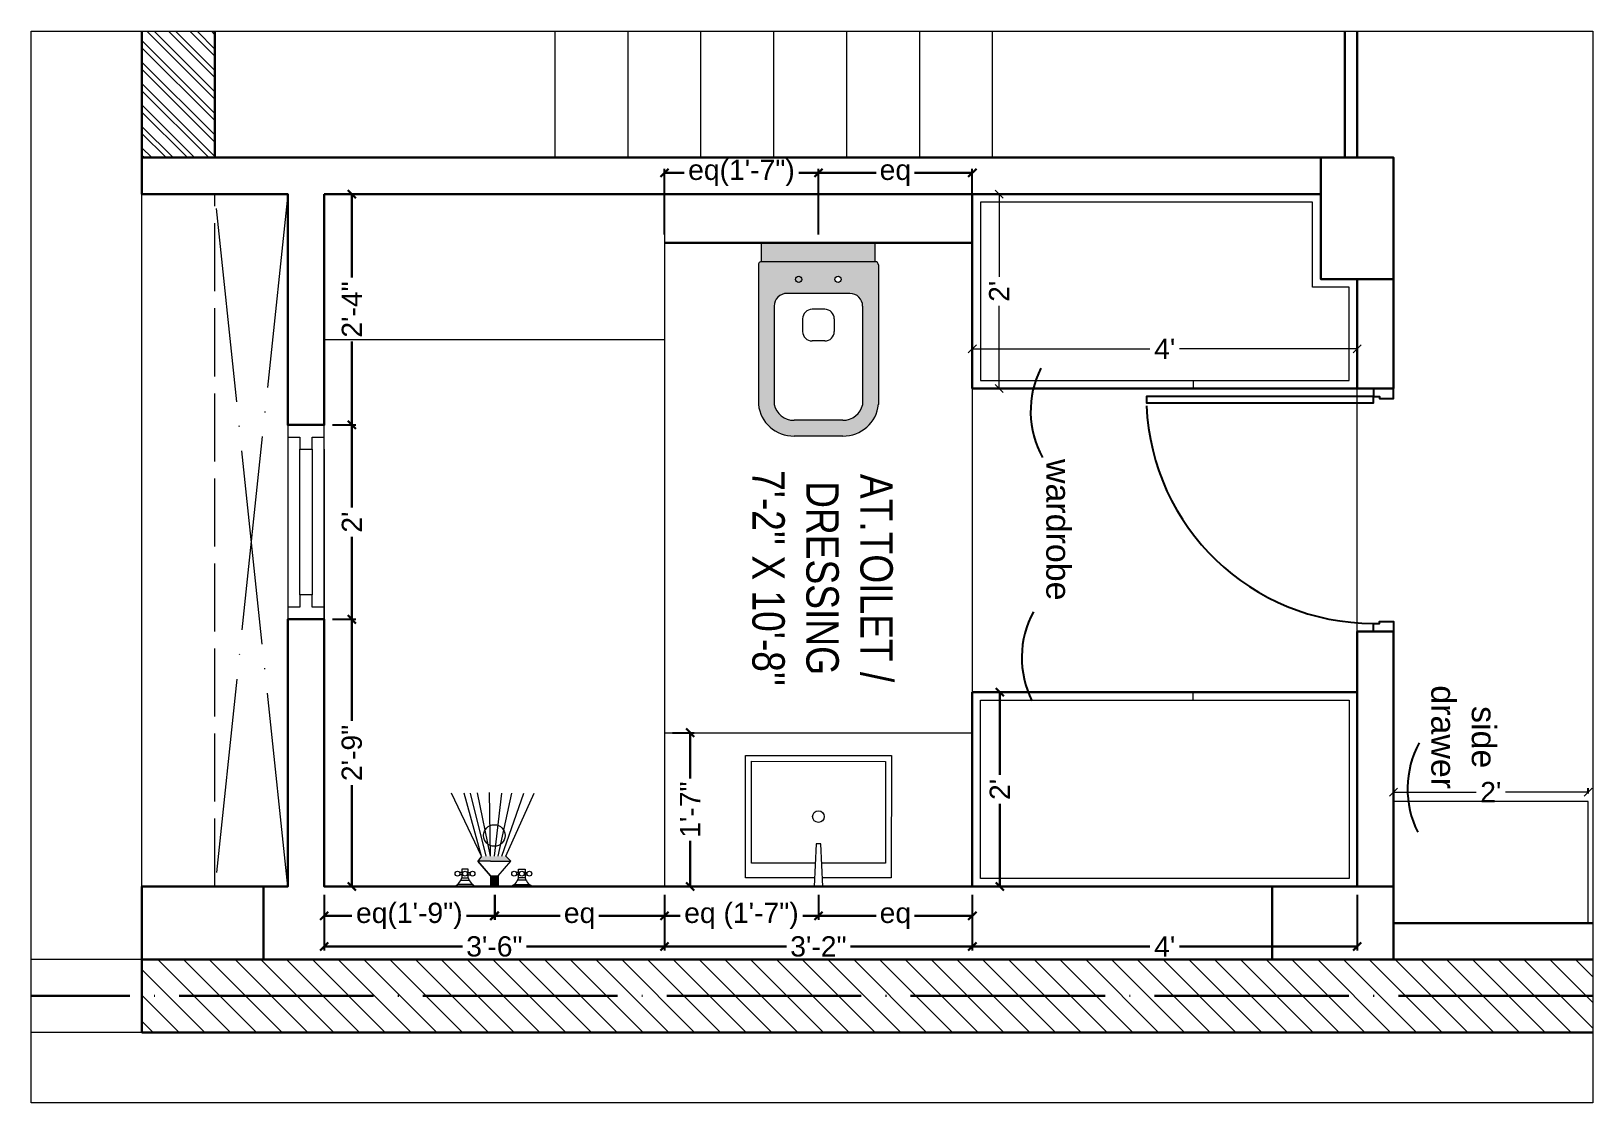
# Model space of a CAD drawing. Header units: millimetres. Extents: x 56222 to 3066687, y -650199 to -121287.
# Drawn here: x 146648.2 to 146840.9, y -177335 to -177202.7 of the extents above; entities that cross this region are included whole.
import ezdxf

# ---------------------------------------------------------------- set-up
doc = ezdxf.new("R2010")
doc.units = ezdxf.units.MM
doc.header["$MEASUREMENT"] = 0
doc.header["$PDMODE"] = 35
doc.linetypes.add('ACAD_ISO02W100', pattern=[15, 12, -3])
doc.linetypes.add('ACAD_ISO04W100', pattern=[30, 24, -3, 0, -3])
doc.layers.get('Defpoints').update_dxf_attribs({"color": 220})
doc.layers.add('AR DOOR', color=40, linetype='Continuous')
doc.layers.add('AR ELE-5', color=134, linetype='Continuous')
for name, color, linetype, lineweight in [('COLUMN', 1, 'Continuous', 30), ('dim05', 1, 'Continuous', 13), ('ELEVATION ( HATCH )', 251, 'Continuous', 9), ('FIRST FLOOR ( TEXT )', 7, 'Continuous', 9), ('FURNITURE', 32, 'Continuous', 9), ('GROUND FLOOR', 7, 'Continuous', 9), ('GROUND FLOOR  ( HATCH )', 251, 'Continuous', 9), ('GROUND FLOOR  ( PLINE )', 251, 'Continuous', 30), ('GROUND FLOOR ( STAIR )', 251, 'Continuous', 9), ('Labelling', 1, 'Continuous', 25), ('SECOND FLOOR ( DW_RAIL )', 7, 'Continuous', 9), ('UTILITY', 48, 'Continuous', 9), ('wall', 7, 'Continuous', 30), ('X_PLOT', 1, 'Continuous', 9)]:
    doc.layers.add(name, color=color, linetype=linetype, lineweight=lineweight)
doc.styles.add('Arial', font='arial.ttf')
doc.styles.add('KATHA', font='swissc.ttf')
doc.styles.get("Standard").update_dxf_attribs({"font": 'arial.ttf', "height": 6})
doc.styles.add('style4', font='ARIALN.TTF')
doc.dimstyles.new('ISO-25', dxfattribs={"dimtxt": 2.5, "dimasz": 1, "dimexe": 0.5, "dimexo": 1, "dimtad": 0, "dimdec": 1, "dimlunit": 4, "dimtxsty": 'Standard', "dimblk": 'OBLIQUE', "dimcen": 2.5, "dimclrd": 1, "dimclre": 1, "dimclrt": 5, "dimadec": 0, "dimazin": 0, "dimtfac": 1, "dimtdec": 1, "dimtmove": 0, "dimatfit": 3, "dimfxl": 1, "dimlwd": -1, "dimarcsym": 0})

# ---------------------------------------------------------------- blocks, each defined once
blk = doc.blocks.new('_Oblique')
at = {"layer": 'wall', "color": 0, "lineweight": -2}
blk.add_line((-0.5, -0.5), (0.5, 0.5), dxfattribs=at)
blk = doc.blocks.new('*D781')
at = {"layer": 'Defpoints', "color": 0, "transparency": 16777216}
for p in [(146816.33, -177296.67), (146816.33, -177297.84), (146840.34, -177297.84)]:
    blk.add_point(p, dxfattribs=at)
at = {"layer": 'dim05', "color": 1, "linetype": 'Continuous', "lineweight": -2, "transparency": 16777216}
for p, q in [((146816.33, -177296.84), (146816.33, -177296.17)), ((146840.34, -177296.84), (146840.34, -177296.17))]:
    blk.add_line(p, q, dxfattribs=at)
at = {"layer": 'dim05', "color": 1, "linetype": 'Continuous', "transparency": 16777216}
for p, q in [((146816.33, -177296.67), (146826.54, -177296.67)), ((146840.34, -177296.67), (146830.13, -177296.67))]:
    blk.add_line(p, q, dxfattribs=at)
at = {"layer": 'dim05', "color": 1, "transparency": 16777216, "rotation": 180}
blk.add_blockref('_Oblique', (146816.33, -177296.67), dxfattribs=at)
at = {"layer": 'dim05', "color": 1, "transparency": 16777216}
blk.add_blockref('_Oblique', (146840.34, -177296.67), dxfattribs=at)
at = {"layer": 'dim05', "color": 5, "lineweight": 25, "transparency": 16777216, "insert": (146828.33, -177296.67), "char_height": 2.5, "attachment_point": 5, "style": 'Arial'}
blk.add_mtext("2'", dxfattribs=at)
blk = doc.blocks.new('A$C3EC62B37')
at = {"layer": 'FURNITURE', "lineweight": 30, "ltscale": 0.25, "true_color": 0xffffff}
h = blk.add_hatch(color=7, dxfattribs=at)
h.dxf.hatch_style = 1
h.paths.add_polyline_path([(-12.22, 0), (-12.22, 2.35), (-26.26, 2.35), (-26.26, 0)])
h.paths.add_polyline_path([(-26.26, 2.35), (-12.22, 2.35, 0.414214), (-11.83, 2.74), (-11.83, 19.96, 0.388639), (-16.24, 23.87), (-22.38, 23.87, 0.379499), (-26.65, 19.96), (-26.65, 2.74, 0.414214)])
h.paths.add_polyline_path([(-15.35, 6.26), (-23.13, 6.26, -0.414214), (-24.7, 7.83), (-24.7, 19.96, -0.349567), (-22.37, 21.91), (-16.24, 21.91, -0.364948), (-13.78, 19.96), (-13.78, 7.83, -0.414214)], flags=16)
h.paths.add_polyline_path([(-18.46, 8.22), (-20.02, 8.22, -0.414214), (-21.2, 9.39), (-21.2, 10.96, -0.414214), (-20.02, 12.13), (-18.46, 12.13, -0.414214), (-17.28, 10.96), (-17.28, 9.39, -0.414214)], flags=0)
h.paths.add_polyline_path([(-22.06, 4.53, -1), (-21.27, 4.53, -1)], flags=16)
at = {"layer": 'FURNITURE', "color": 0, "linetype": 'ByBlock', "lineweight": -2}
for p, q in [((-22.24, 23.87), (-16.24, 23.87)), ((-22.24, 21.91), (-16.24, 21.91)), ((-26.65, 2.74), (-26.65, 19.96)), ((-24.7, 7.83), (-24.7, 19.96)), ((-13.78, 7.83), (-13.78, 19.96)), ((-11.83, 2.74), (-11.83, 19.96)), ((-20.02, 12.13), (-18.46, 12.13)), ((-21.2, 9.39), (-21.2, 10.96)), ((-17.28, 9.39), (-17.28, 10.96)), ((-20.02, 8.22), (-18.46, 8.22)), ((-23.13, 6.26), (-15.35, 6.26)), ((-26.26, 2.35), (-12.22, 2.35)), ((-26.26, 2.35), (-26.26, 0)), ((-12.22, 2.35), (-12.22, 0)), ((-26.26, 0), (-12.22, 0)), ((-26.26, 0), (-12.22, 0))]:
    blk.add_line(p, q, dxfattribs=at)
for centre in [(-21.66, 4.53), (-16.81, 4.53)]:
    blk.add_circle(centre, 0.391, dxfattribs=at)
for centre, radius, start, end in [((-22.31, 19.5), 4.37, 89.0873, 174.0395), ((-16.17, 19.5), 4.37, 5.9605, 90.9127), ((-22.31, 19.48), 2.44, 88.437, 168.6348), ((-16.17, 19.48), 2.44, 11.3652, 91.563), ((-20.02, 10.96), 1.17, 90, 180), ((-18.46, 10.96), 1.17, 0, 90), ((-23.13, 7.83), 1.57, 180, 270), ((-20.02, 9.39), 1.17, 180, 270), ((-18.46, 9.39), 1.17, 270, 0), ((-15.35, 7.83), 1.57, 270, 0), ((-26.26, 2.74), 0.391, 180, 270), ((-12.22, 2.74), 0.391, 270, 0)]:
    blk.add_arc(centre, radius, start, end, dxfattribs=at)
blk = doc.blocks.new('*U262')
for points in [[(-40, 0), (0, 0), (0, 30), (10, 30), (10, 100), (-40, 100)], [(1160, 0), (1120, 0), (1120, 30), (1110, 30), (1110, 100), (1160, 100)], [(0, 0), (0, -1120), (30, -1120), (30, 0)]]:
    blk.add_lwpolyline(points, close=True)
at = {"layer": 'AR ELE-5', "linetype": 'ByBlock', "ltscale": 15}
blk.add_arc((-1.6, 0.7), 1121.6, 272.37301, 359.96526, dxfattribs=at)
blk = doc.blocks.new('*D782')
at = {"layer": 'Defpoints', "color": 0, "transparency": 16777216}
for p in [(146764.33, -177241.95), (146764.33, -177243.84), (146811.83, -177243.84)]:
    blk.add_point(p, dxfattribs=at)
at = {"layer": 'dim05', "color": 1, "linetype": 'Continuous', "lineweight": -2, "transparency": 16777216}
for p, q in [((146764.33, -177242.84), (146764.33, -177241.45)), ((146811.83, -177242.84), (146811.83, -177241.45))]:
    blk.add_line(p, q, dxfattribs=at)
at = {"layer": 'dim05', "color": 1, "linetype": 'Continuous', "transparency": 16777216}
for p, q in [((146764.33, -177241.95), (146786.25, -177241.95)), ((146811.83, -177241.95), (146789.91, -177241.95))]:
    blk.add_line(p, q, dxfattribs=at)
at = {"layer": 'dim05', "color": 1, "transparency": 16777216, "rotation": 180}
blk.add_blockref('_Oblique', (146764.33, -177241.95), dxfattribs=at)
at = {"layer": 'dim05', "color": 1, "transparency": 16777216}
blk.add_blockref('_Oblique', (146811.83, -177241.95), dxfattribs=at)
at = {"layer": 'dim05', "color": 5, "lineweight": 25, "transparency": 16777216, "insert": (146788.08, -177241.95), "char_height": 2.5, "attachment_point": 5, "style": 'Arial'}
blk.add_mtext("4'", dxfattribs=at)
blk = doc.blocks.new('*D783')
at = {"layer": 'Defpoints', "color": 0, "transparency": 16777216}
for p in [(146767.64, -177222.84), (146767.64, -177246.84), (146767.64, -177246.84)]:
    blk.add_point(p, dxfattribs=at)
at = {"layer": 'dim05', "color": 1, "linetype": 'Continuous', "lineweight": -2, "transparency": 16777216}
for p, q in [((146766.64, -177222.84), (146767.14, -177222.84)), ((146766.64, -177246.84), (146767.14, -177246.84))]:
    blk.add_line(p, q, dxfattribs=at)
at = {"layer": 'dim05', "color": 1, "linetype": 'Continuous', "transparency": 16777216}
for p, q in [((146767.64, -177222.84), (146767.64, -177233.05)), ((146767.64, -177246.84), (146767.64, -177236.64))]:
    blk.add_line(p, q, dxfattribs=at)
at = {"layer": 'dim05', "color": 1, "transparency": 16777216}
for p, rotation in [((146767.64, -177222.84), 90), ((146767.64, -177246.84), 270)]:
    blk.add_blockref('_Oblique', p, dxfattribs=dict(at, rotation=rotation))
at = {"layer": 'dim05', "color": 5, "lineweight": 25, "transparency": 16777216, "insert": (146767.64, -177234.84), "char_height": 2.5, "attachment_point": 5, "rotation": 90, "style": 'Arial'}
blk.add_mtext("2'", dxfattribs=at)
blk = doc.blocks.new('*D784')
at = {"layer": 'Defpoints', "color": 0, "transparency": 16777216}
for p in [(146767.64, -177284.34), (146767.64, -177308.34), (146767.72, -177308.34)]:
    blk.add_point(p, dxfattribs=at)
at = {"layer": 'dim05', "color": 5, "linetype": 'Continuous', "lineweight": 30, "transparency": 16777216}
for p, q in [((146767.72, -177284.34), (146767.72, -177294.55)), ((146767.72, -177308.34), (146767.72, -177298.14))]:
    blk.add_line(p, q, dxfattribs=at)
at = {"layer": 'dim05', "color": 5, "linetype": 'Continuous', "lineweight": -2, "transparency": 16777216}
for p, q in [((146768.64, -177284.34), (146768.22, -177284.34)), ((146768.64, -177308.34), (146768.22, -177308.34))]:
    blk.add_line(p, q, dxfattribs=at)
at = {"layer": 'dim05', "color": 5, "lineweight": 30, "transparency": 16777216}
for p, rotation in [((146767.72, -177284.34), 90), ((146767.72, -177308.34), 270)]:
    blk.add_blockref('_Oblique', p, dxfattribs=dict(at, rotation=rotation))
at = {"layer": 'dim05', "color": 5, "lineweight": 30, "transparency": 16777216, "insert": (146767.72, -177296.34), "char_height": 2.5, "attachment_point": 5, "rotation": 90, "style": 'Arial'}
blk.add_mtext("2'", dxfattribs=at)
blk = doc.blocks.new('A$C07311617')
at = {"layer": 'UTILITY'}
h = blk.add_hatch(color=7, dxfattribs=at)
h.paths.add_polyline_path([(-3.13, 2.02), (-3.13, 0), (-3.74, 0), (-3.74, 0.46), (-3.74, 1.42)])
h.paths.add_polyline_path([(-3.13, 0), (-3.13, -0.46), (-3.13, -2.02), (-3.74, -1.59), (-3.74, -0.46), (-3.74, 0)])
h = blk.add_hatch(color=7, dxfattribs=at)
h.paths.add_polyline_path([(0, 0.46), (0, 0), (-1.35, 0), (-1.35, 0.46)])
h.paths.add_polyline_path([(0, 0), (0, -0.46), (-1.35, -0.46), (-1.35, 0)])
at = {"layer": 'UTILITY', "color": 7}
for p, q in [((-3.74, 1.42), (-11.52, 4.9)), ((-1.74, 3.79), (-1.74, 4.05)), ((-1.47, 3.79), (-1.47, 4.05)), ((-0.8, 3.9), (-0.8, 2.88)), ((-0.27, 2.44), (-0.27, 4.33)), ((-3.74, 0.94), (-11.52, 3.66)), ((-3.74, 0.46), (-11.52, 2.15)), ((-3.13, 2.02), (-3.74, 1.42)), ((-3.13, -0.46), (-3.13, 2.02)), ((-1.35, 0.46), (-3.13, 2.02)), ((-1.74, 2.99), (-1.74, 2.72)), ((-1.47, 2.99), (-1.47, 2.72)), ((-3.74, 0), (-11.52, 0.93)), ((-3.13, 0.46), (-3.13, 1.42)), ((-1.35, -0.46), (-1.35, 0.46)), ((-1.35, 0.46), (0, 0.46)), ((0, -0.46), (0, 0.46)), ((-3.74, -0.46), (-11.62, -0.61)), ((-3.74, -0.46), (-11.57, -2.09)), ((-3.74, -1.03), (-11.52, -2.96)), ((-3.74, -1.59), (-11.52, -5.3)), ((-3.74, -1.59), (-11.52, -3.73)), ((-3.74, -1.59), (-3.13, -2.02)), ((-3.13, -0.46), (-3.13, -2.02)), ((-1.35, -0.46), (-3.13, -2.02)), ((-1.35, -0.46), (0, -0.46)), ((-1.74, -3.22), (-1.74, -2.95)), ((-1.47, -3.22), (-1.47, -2.95)), ((-0.8, -4.13), (-0.8, -3.11)), ((-0.27, -2.68), (-0.27, -4.56)), ((-1.74, -4.02), (-1.74, -4.29)), ((-1.47, -4.02), (-1.47, -4.29))]:
    blk.add_line(p, q, dxfattribs=at)
for points in [[(-1.35, 0.46), (-3.13, 2.02)], [(-3.13, -2.02), (-1.35, -0.46)]]:
    blk.add_lwpolyline(points, dxfattribs=at)
for points in [[(-1.07, 2.99), (-2.14, 2.99), (-2.14, 3.79), (-1.07, 3.79)], [(-1.07, -3.22), (-2.14, -3.22), (-2.14, -4.02), (-1.07, -4.02)]]:
    blk.add_lwpolyline(points, close=True, dxfattribs=at)
for centre, radius in [((-1.6, 4.32), 0.298), ((-1.6, 3.39), 0.298), ((-1.6, 2.45), 0.298), ((-6.31, 0), 1.33), ((-1.6, -2.69), 0.298), ((-1.6, -3.62), 0.298), ((-1.6, -4.55), 0.298)]:
    blk.add_circle(centre, radius, dxfattribs=at)
for centre, start, end in [((-1.47, 5.26), 285.2551, 344.7449), ((-1.47, 1.52), 15.2551, 74.7449), ((-1.47, -1.75), 285.2551, 344.7449), ((-1.47, -5.49), 15.2551, 74.7449)]:
    blk.add_arc(centre, 1.52, start, end, dxfattribs=at)
blk = doc.blocks.new('*D768')
at = {"layer": 'Defpoints', "color": 0, "transparency": 16777216}
for p in [(146684.33, -177222.84), (146684.33, -177251.34), (146687.74, -177251.34)]:
    blk.add_point(p, dxfattribs=at)
at = {"layer": 'dim05', "color": 5, "linetype": 'Continuous', "lineweight": -2, "transparency": 16777216}
for p, q in [((146685.33, -177222.84), (146688.24, -177222.84)), ((146685.33, -177251.34), (146688.24, -177251.34))]:
    blk.add_line(p, q, dxfattribs=at)
at = {"layer": 'dim05', "color": 5, "linetype": 'Continuous', "lineweight": 30, "transparency": 16777216}
for p, q in [((146687.74, -177222.84), (146687.74, -177233.12)), ((146687.74, -177251.34), (146687.74, -177241.06))]:
    blk.add_line(p, q, dxfattribs=at)
at = {"layer": 'dim05', "color": 5, "lineweight": 30, "transparency": 16777216}
for p, rotation in [((146687.74, -177222.84), 90), ((146687.74, -177251.34), 270)]:
    blk.add_blockref('_Oblique', p, dxfattribs=dict(at, rotation=rotation))
at = {"layer": 'dim05', "color": 5, "lineweight": 30, "transparency": 16777216, "insert": (146687.74, -177237.09), "char_height": 2.5, "attachment_point": 5, "rotation": 90, "style": 'Arial'}
blk.add_mtext('2\'-4"', dxfattribs=at)
blk = doc.blocks.new('*D769')
at = {"layer": 'Defpoints', "color": 0, "transparency": 16777216}
for p in [(146684.33, -177251.34), (146684.33, -177275.34), (146687.74, -177275.34)]:
    blk.add_point(p, dxfattribs=at)
at = {"layer": 'dim05', "color": 5, "linetype": 'Continuous', "lineweight": -2, "transparency": 16777216}
for p, q in [((146685.33, -177251.34), (146688.24, -177251.34)), ((146685.33, -177275.34), (146688.24, -177275.34))]:
    blk.add_line(p, q, dxfattribs=at)
at = {"layer": 'dim05', "color": 5, "linetype": 'Continuous', "lineweight": 30, "transparency": 16777216}
for p, q in [((146687.74, -177251.34), (146687.74, -177261.54)), ((146687.74, -177275.34), (146687.74, -177265.14))]:
    blk.add_line(p, q, dxfattribs=at)
at = {"layer": 'dim05', "color": 5, "lineweight": 30, "transparency": 16777216}
for p, rotation in [((146687.74, -177251.34), 90), ((146687.74, -177275.34), 270)]:
    blk.add_blockref('_Oblique', p, dxfattribs=dict(at, rotation=rotation))
at = {"layer": 'dim05', "color": 5, "lineweight": 30, "transparency": 16777216, "insert": (146687.74, -177263.34), "char_height": 2.5, "attachment_point": 5, "rotation": 90, "style": 'Arial'}
blk.add_mtext("2'", dxfattribs=at)
blk = doc.blocks.new('*D770')
at = {"layer": 'Defpoints', "color": 0, "transparency": 16777216}
for p in [(146684.33, -177275.34), (146684.33, -177308.34), (146687.74, -177308.34)]:
    blk.add_point(p, dxfattribs=at)
at = {"layer": 'dim05', "color": 5, "linetype": 'Continuous', "lineweight": -2, "transparency": 16777216}
for p, q in [((146685.33, -177275.34), (146688.24, -177275.34)), ((146685.33, -177308.34), (146688.24, -177308.34))]:
    blk.add_line(p, q, dxfattribs=at)
at = {"layer": 'dim05', "color": 5, "linetype": 'Continuous', "lineweight": 30, "transparency": 16777216}
for p, q in [((146687.74, -177275.34), (146687.74, -177287.87)), ((146687.74, -177308.34), (146687.74, -177295.81))]:
    blk.add_line(p, q, dxfattribs=at)
at = {"layer": 'dim05', "color": 5, "lineweight": 30, "transparency": 16777216}
for p, rotation in [((146687.74, -177275.34), 90), ((146687.74, -177308.34), 270)]:
    blk.add_blockref('_Oblique', p, dxfattribs=dict(at, rotation=rotation))
at = {"layer": 'dim05', "color": 5, "lineweight": 30, "transparency": 16777216, "insert": (146687.74, -177291.84), "char_height": 2.5, "attachment_point": 5, "rotation": 90, "style": 'Arial'}
blk.add_mtext('2\'-9"', dxfattribs=at)
blk = doc.blocks.new('*D771')
at = {"layer": 'Defpoints', "color": 0, "transparency": 16777216}
for p in [(146745.33, -177308.34), (146764.33, -177308.34), (146745.33, -177311.96)]:
    blk.add_point(p, dxfattribs=at)
at = {"layer": 'dim05', "color": 5, "linetype": 'Continuous', "lineweight": -2, "transparency": 16777216}
for p, q in [((146745.33, -177309.34), (146745.33, -177312.46)), ((146764.33, -177309.34), (146764.33, -177312.46))]:
    blk.add_line(p, q, dxfattribs=at)
at = {"layer": 'dim05', "color": 5, "linetype": 'Continuous', "lineweight": 30, "transparency": 16777216}
for p, q in [((146745.33, -177311.96), (146752.45, -177311.96)), ((146764.33, -177311.96), (146757.21, -177311.96))]:
    blk.add_line(p, q, dxfattribs=at)
at = {"layer": 'dim05', "color": 5, "lineweight": 30, "transparency": 16777216, "rotation": 180}
blk.add_blockref('_Oblique', (146745.33, -177311.96), dxfattribs=at)
at = {"layer": 'dim05', "color": 5, "lineweight": 30, "transparency": 16777216}
blk.add_blockref('_Oblique', (146764.33, -177311.96), dxfattribs=at)
at = {"layer": 'dim05', "color": 5, "lineweight": 30, "transparency": 16777216, "insert": (146754.83, -177311.96), "char_height": 2.5, "attachment_point": 5, "style": 'Arial'}
blk.add_mtext('eq', dxfattribs=at)
blk = doc.blocks.new('*D772')
at = {"layer": 'Defpoints', "color": 0, "transparency": 16777216}
for p in [(146726.33, -177308.34), (146745.33, -177308.34), (146726.33, -177311.96)]:
    blk.add_point(p, dxfattribs=at)
at = {"layer": 'dim05', "color": 5, "linetype": 'Continuous', "lineweight": -2, "transparency": 16777216}
for p, q in [((146726.33, -177309.34), (146726.33, -177312.46)), ((146745.33, -177309.34), (146745.33, -177312.46))]:
    blk.add_line(p, q, dxfattribs=at)
at = {"layer": 'dim05', "color": 5, "linetype": 'Continuous', "lineweight": 30, "transparency": 16777216}
for p, q in [((146726.33, -177311.96), (146728.26, -177311.96)), ((146745.33, -177311.96), (146743.4, -177311.96))]:
    blk.add_line(p, q, dxfattribs=at)
at = {"layer": 'dim05', "color": 5, "lineweight": 30, "transparency": 16777216, "rotation": 180}
blk.add_blockref('_Oblique', (146726.33, -177311.96), dxfattribs=at)
at = {"layer": 'dim05', "color": 5, "lineweight": 30, "transparency": 16777216}
blk.add_blockref('_Oblique', (146745.33, -177311.96), dxfattribs=at)
at = {"layer": 'dim05', "color": 5, "lineweight": 30, "transparency": 16777216, "insert": (146735.83, -177311.96), "char_height": 2.5, "attachment_point": 5, "style": 'Arial'}
blk.add_mtext('eq (1\'-7")', dxfattribs=at)
blk = doc.blocks.new('*D773')
at = {"layer": 'Defpoints', "color": 0, "transparency": 16777216}
for p in [(146726.33, -177289.34), (146726.33, -177308.34), (146729.49, -177308.34)]:
    blk.add_point(p, dxfattribs=at)
at = {"layer": 'dim05', "color": 5, "linetype": 'Continuous', "lineweight": -2, "transparency": 16777216}
for p, q in [((146727.33, -177289.34), (146729.99, -177289.34)), ((146727.33, -177308.34), (146729.99, -177308.34))]:
    blk.add_line(p, q, dxfattribs=at)
at = {"layer": 'dim05', "color": 5, "linetype": 'Continuous', "lineweight": 30, "transparency": 16777216}
for p, q in [((146729.49, -177289.34), (146729.49, -177295.01)), ((146729.49, -177308.34), (146729.49, -177302.67))]:
    blk.add_line(p, q, dxfattribs=at)
at = {"layer": 'dim05', "color": 5, "lineweight": 30, "transparency": 16777216}
for p, rotation in [((146729.49, -177289.34), 90), ((146729.49, -177308.34), 270)]:
    blk.add_blockref('_Oblique', p, dxfattribs=dict(at, rotation=rotation))
at = {"layer": 'dim05', "color": 5, "lineweight": 30, "transparency": 16777216, "insert": (146729.49, -177298.84), "char_height": 2.5, "attachment_point": 5, "rotation": 90, "style": 'Arial'}
blk.add_mtext('1\'-7"', dxfattribs=at)
blk = doc.blocks.new('*D774')
at = {"layer": 'Defpoints', "color": 0, "transparency": 16777216}
for p in [(146705.37, -177308.34), (146726.33, -177308.34), (146726.33, -177311.96)]:
    blk.add_point(p, dxfattribs=at)
at = {"layer": 'dim05', "color": 5, "linetype": 'Continuous', "lineweight": -2, "transparency": 16777216}
for p, q in [((146705.37, -177309.34), (146705.37, -177312.46)), ((146726.33, -177309.34), (146726.33, -177312.46))]:
    blk.add_line(p, q, dxfattribs=at)
at = {"layer": 'dim05', "color": 5, "linetype": 'Continuous', "lineweight": 30, "transparency": 16777216}
for p, q in [((146705.37, -177311.96), (146713.47, -177311.96)), ((146726.33, -177311.96), (146718.23, -177311.96))]:
    blk.add_line(p, q, dxfattribs=at)
at = {"layer": 'dim05', "color": 5, "lineweight": 30, "transparency": 16777216, "rotation": 180}
blk.add_blockref('_Oblique', (146705.37, -177311.96), dxfattribs=at)
at = {"layer": 'dim05', "color": 5, "lineweight": 30, "transparency": 16777216}
blk.add_blockref('_Oblique', (146726.33, -177311.96), dxfattribs=at)
at = {"layer": 'dim05', "color": 5, "lineweight": 30, "transparency": 16777216, "insert": (146715.85, -177311.96), "char_height": 2.5, "attachment_point": 5, "style": 'Arial'}
blk.add_mtext('eq', dxfattribs=at)
blk = doc.blocks.new('*D775')
at = {"layer": 'Defpoints', "color": 0, "transparency": 16777216}
for p in [(146684.33, -177308.34), (146705.33, -177308.34), (146684.33, -177311.96)]:
    blk.add_point(p, dxfattribs=at)
at = {"layer": 'dim05', "color": 5, "linetype": 'Continuous', "lineweight": -2, "transparency": 16777216}
for p, q in [((146684.33, -177309.34), (146684.33, -177312.46)), ((146705.33, -177309.34), (146705.33, -177312.46))]:
    blk.add_line(p, q, dxfattribs=at)
at = {"layer": 'dim05', "color": 5, "linetype": 'Continuous', "lineweight": 30, "transparency": 16777216}
for p, q in [((146684.33, -177311.96), (146687.75, -177311.96)), ((146705.33, -177311.96), (146701.91, -177311.96))]:
    blk.add_line(p, q, dxfattribs=at)
at = {"layer": 'dim05', "color": 5, "lineweight": 30, "transparency": 16777216, "rotation": 180}
blk.add_blockref('_Oblique', (146684.33, -177311.96), dxfattribs=at)
at = {"layer": 'dim05', "color": 5, "lineweight": 30, "transparency": 16777216}
blk.add_blockref('_Oblique', (146705.33, -177311.96), dxfattribs=at)
at = {"layer": 'dim05', "color": 5, "lineweight": 30, "transparency": 16777216, "insert": (146694.83, -177311.96), "char_height": 2.5, "attachment_point": 5, "style": 'Arial'}
blk.add_mtext('eq(1\'-9")', dxfattribs=at)
blk = doc.blocks.new('*D776')
at = {"layer": 'Defpoints', "color": 0, "transparency": 16777216}
for p in [(146726.33, -177308.34), (146764.33, -177308.34), (146764.33, -177315.74)]:
    blk.add_point(p, dxfattribs=at)
at = {"layer": 'dim05', "color": 5, "linetype": 'Continuous', "lineweight": -2, "transparency": 16777216}
for p, q in [((146726.33, -177309.34), (146726.33, -177316.24)), ((146764.33, -177309.34), (146764.33, -177316.24))]:
    blk.add_line(p, q, dxfattribs=at)
at = {"layer": 'dim05', "color": 5, "linetype": 'Continuous', "lineweight": 30, "transparency": 16777216}
for p, q in [((146726.33, -177315.74), (146741.38, -177315.74)), ((146764.33, -177315.74), (146749.28, -177315.74))]:
    blk.add_line(p, q, dxfattribs=at)
at = {"layer": 'dim05', "color": 5, "lineweight": 30, "transparency": 16777216, "rotation": 180}
blk.add_blockref('_Oblique', (146726.33, -177315.74), dxfattribs=at)
at = {"layer": 'dim05', "color": 5, "lineweight": 30, "transparency": 16777216}
blk.add_blockref('_Oblique', (146764.33, -177315.74), dxfattribs=at)
at = {"layer": 'dim05', "color": 5, "lineweight": 30, "transparency": 16777216, "insert": (146745.33, -177315.74), "char_height": 2.5, "attachment_point": 5, "style": 'Arial'}
blk.add_mtext('3\'-2"', dxfattribs=at)
blk = doc.blocks.new('*D777')
at = {"layer": 'Defpoints', "color": 0, "transparency": 16777216}
for p in [(146684.33, -177308.34), (146726.33, -177308.34), (146684.33, -177315.74)]:
    blk.add_point(p, dxfattribs=at)
at = {"layer": 'dim05', "color": 5, "linetype": 'Continuous', "lineweight": -2, "transparency": 16777216}
for p, q in [((146684.33, -177309.34), (146684.33, -177316.24)), ((146726.33, -177309.34), (146726.33, -177316.24))]:
    blk.add_line(p, q, dxfattribs=at)
at = {"layer": 'dim05', "color": 5, "linetype": 'Continuous', "lineweight": 30, "transparency": 16777216}
for p, q in [((146684.33, -177315.74), (146701.38, -177315.74)), ((146726.33, -177315.74), (146709.28, -177315.74))]:
    blk.add_line(p, q, dxfattribs=at)
at = {"layer": 'dim05', "color": 5, "lineweight": 30, "transparency": 16777216, "rotation": 180}
blk.add_blockref('_Oblique', (146684.33, -177315.74), dxfattribs=at)
at = {"layer": 'dim05', "color": 5, "lineweight": 30, "transparency": 16777216}
blk.add_blockref('_Oblique', (146726.33, -177315.74), dxfattribs=at)
at = {"layer": 'dim05', "color": 5, "lineweight": 30, "transparency": 16777216, "insert": (146705.33, -177315.74), "char_height": 2.5, "attachment_point": 5, "style": 'Arial'}
blk.add_mtext('3\'-6"', dxfattribs=at)
blk = doc.blocks.new('*D778')
at = {"layer": 'Defpoints', "color": 0, "transparency": 16777216}
for p in [(146726.33, -177220.22), (146726.33, -177228.84), (146745.33, -177228.84)]:
    blk.add_point(p, dxfattribs=at)
at = {"layer": 'dim05', "color": 5, "linetype": 'Continuous', "lineweight": -2, "transparency": 16777216}
for p, q in [((146726.33, -177227.84), (146726.33, -177219.72)), ((146745.33, -177227.84), (146745.33, -177219.72))]:
    blk.add_line(p, q, dxfattribs=at)
at = {"layer": 'dim05', "color": 5, "linetype": 'Continuous', "lineweight": 30, "transparency": 16777216}
for p, q in [((146726.33, -177220.22), (146728.75, -177220.22)), ((146745.33, -177220.22), (146742.91, -177220.22))]:
    blk.add_line(p, q, dxfattribs=at)
at = {"layer": 'dim05', "color": 5, "lineweight": 30, "transparency": 16777216, "rotation": 180}
blk.add_blockref('_Oblique', (146726.33, -177220.22), dxfattribs=at)
at = {"layer": 'dim05', "color": 5, "lineweight": 30, "transparency": 16777216}
blk.add_blockref('_Oblique', (146745.33, -177220.22), dxfattribs=at)
at = {"layer": 'dim05', "color": 5, "lineweight": 30, "transparency": 16777216, "insert": (146735.83, -177220.22), "char_height": 2.5, "attachment_point": 5, "style": 'Arial'}
blk.add_mtext('eq(1\'-7")', dxfattribs=at)
blk = doc.blocks.new('*D779')
at = {"layer": 'Defpoints', "color": 0, "transparency": 16777216}
for p in [(146764.33, -177220.22), (146745.33, -177228.84), (146764.33, -177228.84)]:
    blk.add_point(p, dxfattribs=at)
at = {"layer": 'dim05', "color": 5, "linetype": 'Continuous', "lineweight": -2, "transparency": 16777216}
for p, q in [((146745.33, -177227.84), (146745.33, -177219.72)), ((146764.33, -177227.84), (146764.33, -177219.72))]:
    blk.add_line(p, q, dxfattribs=at)
at = {"layer": 'dim05', "color": 5, "linetype": 'Continuous', "lineweight": 30, "transparency": 16777216}
for p, q in [((146745.33, -177220.22), (146752.45, -177220.22)), ((146764.33, -177220.22), (146757.21, -177220.22))]:
    blk.add_line(p, q, dxfattribs=at)
at = {"layer": 'dim05', "color": 5, "lineweight": 30, "transparency": 16777216, "rotation": 180}
blk.add_blockref('_Oblique', (146745.33, -177220.22), dxfattribs=at)
at = {"layer": 'dim05', "color": 5, "lineweight": 30, "transparency": 16777216}
blk.add_blockref('_Oblique', (146764.33, -177220.22), dxfattribs=at)
at = {"layer": 'dim05', "color": 5, "lineweight": 30, "transparency": 16777216, "insert": (146754.83, -177220.22), "char_height": 2.5, "attachment_point": 5, "style": 'Arial'}
blk.add_mtext('eq', dxfattribs=at)
blk = doc.blocks.new('*D780')
at = {"layer": 'Defpoints', "color": 0, "transparency": 16777216}
for p in [(146764.33, -177308.34), (146811.83, -177308.34), (146764.33, -177315.74)]:
    blk.add_point(p, dxfattribs=at)
at = {"layer": 'dim05', "color": 5, "linetype": 'Continuous', "lineweight": -2, "transparency": 16777216}
for p, q in [((146764.33, -177309.34), (146764.33, -177316.24)), ((146811.83, -177309.34), (146811.83, -177316.24))]:
    blk.add_line(p, q, dxfattribs=at)
at = {"layer": 'dim05', "color": 5, "linetype": 'Continuous', "lineweight": 30, "transparency": 16777216}
for p, q in [((146764.33, -177315.74), (146786.25, -177315.74)), ((146811.83, -177315.74), (146789.91, -177315.74))]:
    blk.add_line(p, q, dxfattribs=at)
at = {"layer": 'dim05', "color": 5, "lineweight": 30, "transparency": 16777216, "rotation": 180}
blk.add_blockref('_Oblique', (146764.33, -177315.74), dxfattribs=at)
at = {"layer": 'dim05', "color": 5, "lineweight": 30, "transparency": 16777216}
blk.add_blockref('_Oblique', (146811.83, -177315.74), dxfattribs=at)
at = {"layer": 'dim05', "color": 5, "lineweight": 30, "transparency": 16777216, "insert": (146788.08, -177315.74), "char_height": 2.5, "attachment_point": 5, "style": 'Arial'}
blk.add_mtext("4'", dxfattribs=at)

msp = doc.modelspace()

# ---------------------------------------------------------------- hatches: boundary and pattern name
at = {"layer": 'GROUND FLOOR  ( HATCH )'}
h = msp.add_hatch(dxfattribs=at)
h.set_pattern_fill('ANSI31', color=6, scale=18, angle=270, style=0)
h.set_pattern_definition([(315, (324081.0519, -30274.4317), (1.590990258, 1.590990258), [])])
h.paths.add_polyline_path([(146840.9173, -177326.3421), (146840.9173, -177317.3421), (146661.8304, -177317.3421), (146661.8304, -177326.3421)])

# ---------------------------------------------------------------- linework, layer by layer
at = {"layer": 'COLUMN'}
for points in [[(146816.3304, -177233.3421), (146807.3304, -177233.3421), (146807.3304, -177218.3421), (146816.3304, -177218.3421)], [(146676.8304, -177308.3421), (146676.8304, -177317.3421), (146661.8304, -177317.3421), (146661.8304, -177308.3421)], [(146816.3304, -177308.3421), (146816.3304, -177317.3421), (146801.3304, -177317.3421), (146801.3304, -177308.3421)]]:
    msp.add_lwpolyline(points, close=True, dxfattribs=at)
at = {"layer": 'ELEVATION ( HATCH )'}
msp.add_lwpolyline([(146648.1607, -177335.0313), (146648.1607, -177202.7311), (146840.9173, -177202.7311), (146840.9173, -177335.0313)], close=True, dxfattribs=at)
at = {"layer": 'FURNITURE'}
for p, q in [((146791.5804, -177245.8421), (146791.5804, -177246.8421)), ((146791.5804, -177285.3421), (146791.5804, -177284.3421)), ((146726.3304, -177289.3421), (146764.3304, -177289.3421))]:
    msp.add_line(p, q, dxfattribs=at)
at = {"layer": 'FURNITURE', "lineweight": 30}
for points in [[(146811.8304, -177202.7311), (146811.8304, -177218.3421), (146810.3304, -177218.3421), (146810.3304, -177202.7311)], [(146807.3304, -177222.8421), (146764.3304, -177222.8421), (146764.3304, -177246.8421), (146811.8304, -177246.8421), (146811.8304, -177233.3421)]]:
    msp.add_lwpolyline(points, dxfattribs=at)
at = {"layer": 'FURNITURE'}
for points in [[(146726.3304, -177222.8421), (146726.3304, -177240.8421), (146684.3304, -177240.8421), (146684.3304, -177222.8421)], [(146810.8304, -177307.3421), (146765.3304, -177307.3421), (146765.3304, -177285.3421), (146810.8304, -177285.3421)], [(146840.3386, -177312.8421), (146840.3386, -177297.8421), (146816.3304, -177297.8421), (146816.3304, -177312.8421)], [(146745.6197, -177303.0453), (146745.0481, -177303.045), (146744.7902, -177308.3417), (146745.8705, -177308.3425)]]:
    msp.add_lwpolyline(points, close=True, dxfattribs=at)
for points in [[(146806.3304, -177223.8421), (146765.3304, -177223.8421), (146765.3304, -177245.8421), (146810.8304, -177245.8421), (146810.8304, -177234.3421)], [(146810.8304, -177234.3421), (146806.3304, -177234.3421), (146806.3304, -177223.8421)], [(146744.8428, -177307.2615), (146736.3318, -177307.2471), (146736.3405, -177292.1531), (146754.3405, -177292.1737), (146754.3318, -177307.2677), (146745.8193, -177307.2622)], [(146744.9305, -177305.4612), (146737.0531, -177305.4471), (146737.0602, -177292.8738), (146753.6199, -177292.8934), (146753.6128, -177305.4668), (146745.7341, -177305.4617)]]:
    msp.add_lwpolyline(points, dxfattribs=at)
at = {"layer": 'FURNITURE', "lineweight": 30}
msp.add_lwpolyline([(146811.8304, -177284.3421), (146811.8304, -177308.3421), (146764.3304, -177308.3421), (146764.3304, -177284.3421)], close=True, dxfattribs=at)
at = {"layer": 'FURNITURE'}
msp.add_circle((146745.3362, -177299.7001), 0.7202, dxfattribs=at)
at = {"layer": 'GROUND FLOOR'}
for p, q in [((146661.8304, -177317.3421), (146661.8304, -177202.7311)), ((146670.8304, -177218.3421), (146670.8304, -177202.7311)), ((146816.3304, -177218.3421), (146661.8304, -177218.3421)), ((146816.3304, -177246.8421), (146816.3304, -177218.3421)), ((146679.8304, -177222.8421), (146661.8304, -177222.8421)), ((146807.3304, -177222.8421), (146684.3304, -177222.8421)), ((146726.3304, -177222.8421), (146726.3304, -177308.3421)), ((146764.3304, -177222.8421), (146764.3304, -177308.3421)), ((146811.8304, -177308.3421), (146811.8304, -177233.3421)), ((146816.3304, -177246.8421), (146811.8304, -177246.8421)), ((146679.8304, -177254.3421), (146679.8304, -177308.3421)), ((146684.3304, -177254.3421), (146684.3304, -177308.3421)), ((146684.3304, -177275.3421), (146679.8304, -177275.3421)), ((146816.3317, -177276.8461), (146811.8317, -177276.8461)), ((146816.3304, -177308.3421), (146816.3317, -177276.8461)), ((146679.8304, -177308.3421), (146661.8304, -177308.3421)), ((146811.8304, -177308.3421), (146684.3304, -177308.3421)), ((146840.9173, -177317.3421), (146648.1607, -177317.3421)), ((146840.9173, -177326.3421), (146648.1607, -177326.3421))]:
    msp.add_line(p, q, dxfattribs=at)
at = {"layer": 'GROUND FLOOR', "linetype": 'ACAD_ISO02W100', "ltscale": 0.7}
msp.add_line((146670.8304, -177308.3421), (146670.8304, -177222.8421), dxfattribs=at)
at = {"layer": 'GROUND FLOOR', "color": 1, "linetype": 'ACAD_ISO04W100'}
for p, q in [((146679.8304, -177222.8421), (146670.8304, -177308.3421)), ((146679.8304, -177308.3421), (146670.8304, -177222.8421)), ((146840.9173, -177321.8421), (146661.8304, -177321.8421))]:
    msp.add_line(p, q, dxfattribs=at)
at = {"layer": 'GROUND FLOOR', "color": 6, "lineweight": 30}
msp.add_lwpolyline([(146840.9173, -177317.3421), (146661.8304, -177317.3421), (146661.8304, -177326.3421), (146840.9173, -177326.3421)], dxfattribs=at)
at = {"layer": 'GROUND FLOOR  ( PLINE )', "color": 3, "linetype": 'Continuous', "lineweight": 5}
for p, q in [((146662.4455, -177202.7311), (146670.8304, -177211.1159)), ((146663.3294, -177202.7311), (146670.8304, -177210.232)), ((146665.0972, -177202.7311), (146670.8304, -177208.4642)), ((146665.9811, -177202.7311), (146670.8304, -177207.5804)), ((146667.7488, -177202.7311), (146670.8304, -177205.8126)), ((146668.6327, -177202.7311), (146670.8304, -177204.9287)), ((146670.4005, -177202.7311), (146670.8304, -177203.1609)), ((146661.8304, -177203.8837), (146670.8304, -177212.8837)), ((146661.8304, -177204.7675), (146670.8304, -177213.7675)), ((146661.8304, -177206.5353), (146670.8304, -177215.5353)), ((146661.8304, -177207.4192), (146670.8304, -177216.4192)), ((146661.8304, -177209.187), (146670.8304, -177218.187)), ((146661.8304, -177210.0708), (146670.1016, -177218.3421)), ((146661.8304, -177211.8386), (146668.3338, -177218.3421)), ((146661.8304, -177212.7225), (146667.45, -177218.3421)), ((146661.8304, -177214.4903), (146665.6822, -177218.3421)), ((146661.8304, -177215.3741), (146664.7983, -177218.3421)), ((146661.8304, -177217.1419), (146663.0305, -177218.3421)), ((146661.8304, -177218.0258), (146662.1467, -177218.3421))]:
    msp.add_line(p, q, dxfattribs=at)
at = {"layer": 'GROUND FLOOR  ( PLINE )', "color": 3}
msp.add_lwpolyline([(146661.8304, -177202.7311), (146661.8304, -177218.3421), (146670.8304, -177218.3421), (146670.8304, -177202.7311)], dxfattribs=at)
at = {"layer": 'GROUND FLOOR  ( PLINE )'}
for points in [[(146684.3304, -177222.8421), (146684.3304, -177251.337), (146679.8304, -177251.337), (146679.8304, -177222.8421), (146661.8304, -177222.8421), (146661.8304, -177218.3421), (146816.3304, -177218.3421), (146816.3304, -177246.8421), (146811.8304, -177246.8421), (146811.8304, -177233.3421)], [(146807.3304, -177222.8421), (146684.3304, -177222.8421)], [(146764.3304, -177228.8421), (146726.3304, -177228.8421)], [(146840.9173, -177312.8421), (146816.3304, -177312.8421), (146816.3317, -177276.8461), (146811.8317, -177276.8461), (146811.8304, -177308.3421), (146684.3304, -177308.3421), (146684.3304, -177275.3421), (146679.8304, -177275.3421), (146679.8304, -177308.3421), (146661.8304, -177308.3421), (146661.8304, -177317.3421), (146840.9173, -177317.3421)]]:
    msp.add_lwpolyline(points, dxfattribs=at)
at = {"layer": 'GROUND FLOOR ( STAIR )'}
for p, q in [((146712.8304, -177218.3421), (146712.8304, -177202.7311)), ((146721.8304, -177218.3421), (146721.8304, -177202.7311)), ((146730.8304, -177218.3421), (146730.8304, -177202.7311)), ((146739.8304, -177218.3421), (146739.8304, -177202.7311)), ((146748.8304, -177218.3421), (146748.8304, -177202.7311)), ((146757.8304, -177218.3421), (146757.8304, -177202.7311)), ((146766.8304, -177218.3421), (146766.8304, -177202.7311))]:
    msp.add_line(p, q, dxfattribs=at)
at = {"layer": 'Labelling', "color": 1}
for centre, start, end in [((146783.3936, -177249.6743, 0.0693), 153.327677, 208.632473), ((146782.2999, -177280.0867, 0.0693), 151.367527, 206.672323), ((146829.9171, -177296.2846, 0.0693), 151.367527, 206.672323)]:
    msp.add_arc(centre, 11.8685, start, end, dxfattribs=at)
at = {"layer": 'SECOND FLOOR ( DW_RAIL )', "color": 3}
msp.add_lwpolyline([(146684.3304, -177275.337), (146684.3304, -177273.837), (146682.8304, -177273.837), (146682.8304, -177272.337), (146681.3304, -177272.337), (146681.3304, -177254.337), (146682.8304, -177254.337), (146682.8304, -177252.837), (146684.3304, -177252.837), (146684.3304, -177251.337), (146679.8304, -177251.337), (146679.8304, -177252.837), (146681.3304, -177252.837), (146681.3304, -177254.337), (146682.8304, -177254.337), (146682.8304, -177272.337), (146681.3304, -177272.337), (146681.3304, -177273.837), (146679.8304, -177273.837), (146679.8304, -177275.337), (146684.3304, -177275.337), (146684.3304, -177251.337), (146679.8304, -177251.337), (146679.8304, -177275.337)], close=True, dxfattribs=at)
at = {"layer": 'X_PLOT', "linetype": 'ACAD_ISO04W100', "lineweight": 30}
msp.add_line((146840.9173, -177321.8421), (146648.1607, -177321.8421), dxfattribs=at)

# ---------------------------------------------------------------- block references
at = {"layer": 'AR DOOR', "linetype": 'ByBlock', "lineweight": -2, "extrusion": (0, 0, -1), "xscale": -0.02500332000264408, "yscale": 0.02500332000264408, "zscale": -0.02500332000264408, "rotation": 90}
msp.add_blockref('*U262', (-146813.8313, -177247.8422), dxfattribs=at)
at = {"layer": 'FURNITURE', "rotation": 180}
msp.add_blockref('A$C3EC62B37', (146726.0914, -177228.8421), dxfattribs=at)
at = {"layer": 'FURNITURE', "lineweight": 18, "rotation": 270.0331280368492}
msp.add_blockref('A$C07311617', (146705.3304, -177308.3421), dxfattribs=at)

# ---------------------------------------------------------------- texts
at = {"layer": 'FIRST FLOOR ( TEXT )', "insert": (146745.8142, -177270.2491), "char_height": 4, "attachment_point": 5, "rotation": 270, "style": 'KATHA'}
msp.add_mtext("AT.TOILET /\\PDRESSING\\P7'-2'' X 10'-8''", dxfattribs=at)
at = {"layer": 'Labelling', "color": 1, "char_height": 3, "width": 33.454272, "attachment_point": 5, "rotation": 270, "style": 'style4'}
for s, insert in [('\\A1;{\\fArial|b0|i0|c0|p34;wardrobe}', (146774.9414, -177264.2817, -0.0006)), ('\\A1;{\\fArial|b0|i0|c0|p34;side \\Pdrawer}', (146824.9647, -177289.8932, -0.0006))]:
    msp.add_mtext(s, dxfattribs=dict(at, insert=insert))

# ---------------------------------------------------------------- dimensions: what is measured, and where the dimension line sits
at = {"layer": 'dim05', "color": 27, "lineweight": 30, "true_color": 0x7d5120}
for base, p1, p2, text, picture, middle in [((146726.3304, -177220.2247), (146745.3304, -177228.8421), (146726.3304, -177228.8421), 'eq(<>)', '*D778', (146735.8304, -177220.2247)), ((146764.3304, -177220.2247), (146745.3304, -177228.8421), (146764.3304, -177228.8421), 'eq', '*D779', (146754.8304, -177220.2247)), ((146684.3304, -177311.9646), (146705.3304, -177308.3421), (146684.3304, -177308.3421), 'eq(<>)', '*D775', (146694.8304, -177311.9646)), ((146726.3304, -177311.9646), (146705.3694, -177308.3421), (146726.3304, -177308.3421), 'eq', '*D774', (146715.8499, -177311.9646)), ((146726.3304, -177311.9646), (146745.3304, -177308.3421), (146726.3304, -177308.3421), 'eq (<>)', '*D772', (146735.8304, -177311.9646)), ((146745.3304, -177311.9646), (146764.3304, -177308.3421), (146745.3304, -177308.3421), 'eq', '*D771', (146754.8304, -177311.9646))]:
    dim = msp.add_linear_dim(base=base, p1=p1, p2=p2, text=text, dimstyle='ISO-25', override={"dimtxsty": 'Arial', "dimclrd": 5, "dimclre": 5, "dimtmove": 1, "dimlwd": 30}, dxfattribs=at)
    dim.commit()
    dim.dimension.update_dxf_attribs({"geometry": picture, "text_midpoint": middle})
for base, p1, p2, angle, override, picture, middle in [((146687.7379, -177251.337), (146684.3304, -177222.8421), (146684.3304, -177251.337), 270, {"dimdec": 0, "dimtxsty": 'Arial', "dimclrd": 5, "dimclre": 5, "dimtmove": 1, "dimlwd": 30}, '*D768', (146687.7379, -177237.0896)), ((146687.7379, -177275.3421), (146684.3304, -177251.337), (146684.3304, -177275.3421), 270, {"dimtxsty": 'Arial', "dimclrd": 5, "dimclre": 5, "dimtmove": 1, "dimlwd": 30}, '*D769', (146687.7379, -177263.3396)), ((146687.7379, -177308.3421), (146684.3304, -177275.3421), (146684.3304, -177308.3421), 270, {"dimtxsty": 'Arial', "dimclrd": 5, "dimclre": 5, "dimtmove": 1, "dimlwd": 30}, '*D770', (146687.7379, -177291.8421)), ((146767.7172, -177308.3421), (146767.6384, -177284.3421), (146767.6384, -177308.3421), 270, {"dimdec": 0, "dimtxsty": 'Arial', "dimclrd": 5, "dimclre": 5, "dimtmove": 1, "dimlwd": 30}, '*D784', (146767.7172, -177296.3421)), ((146729.4864, -177308.3421), (146726.3304, -177289.3421), (146726.3304, -177308.3421), 270, {"dimtxsty": 'Arial', "dimclrd": 5, "dimclre": 5, "dimtmove": 1, "dimlwd": 30}, '*D773', (146729.4864, -177298.8421)), ((146764.3303618131, -177315.7361511162), (146811.8303618131, -177308.3420967942), (146764.3303618131, -177308.3420967942), 180, {"dimdec": 0, "dimtxsty": 'Arial', "dimclrd": 5, "dimclre": 5, "dimtmove": 1, "dimlwd": 30}, '*D780', (146788.0803618131, -177315.7361511162))]:
    dim = msp.add_linear_dim(base=base, p1=p1, p2=p2, angle=angle, dimstyle='ISO-25', override=override, dxfattribs=at)
    dim.commit()
    dim.dimension.update_dxf_attribs({"geometry": picture, "text_midpoint": middle})
at = {"layer": 'dim05', "color": 27, "lineweight": 25, "true_color": 0x7d5120}
dim = msp.add_linear_dim(base=(146767.6384, -177246.8421), p1=(146767.6384, -177222.8421), p2=(146767.6384, -177246.8421), angle=270, dimstyle='ISO-25', override={"dimtxsty": 'Arial'}, dxfattribs=at)
dim.commit()
dim.dimension.update_dxf_attribs({"geometry": '*D783', "text_midpoint": (146767.6384, -177234.8421)})
for base, p1, p2, override, picture, middle in [((146764.3303618131, -177241.9468577947), (146811.8303618131, -177243.8420967942), (146764.3303618131, -177243.8420967942), {"dimdec": 0, "dimtxsty": 'Arial'}, '*D782', (146788.0803618131, -177241.9468577947)), ((146816.3304, -177296.6679), (146840.3372, -177297.8421), (146816.3304, -177297.8421), {"dimtxsty": 'Arial'}, '*D781', (146828.3338, -177296.6679))]:
    dim = msp.add_linear_dim(base=base, p1=p1, p2=p2, dimstyle='ISO-25', override=override, dxfattribs=at)
    dim.commit()
    dim.dimension.update_dxf_attribs({"geometry": picture, "text_midpoint": middle})
at = {"layer": 'dim05', "color": 27, "lineweight": 30, "true_color": 0x7d5120}
for base, p2, picture, middle in [((146684.3304, -177315.7362), (146684.3304, -177308.3421), '*D777', (146705.3304, -177315.7362)), ((146764.3304, -177315.7362), (146764.3304, -177308.3421), '*D776', (146745.3304, -177315.7362))]:
    dim = msp.add_linear_dim(base=base, p1=(146726.3304, -177308.3421), p2=p2, dimstyle='ISO-25', override={"dimtxsty": 'Arial', "dimclrd": 5, "dimclre": 5, "dimtmove": 1, "dimlwd": 30}, dxfattribs=at)
    dim.commit()
    dim.dimension.update_dxf_attribs({"geometry": picture, "text_midpoint": middle})

doc.saveas('drawing.dxf')
